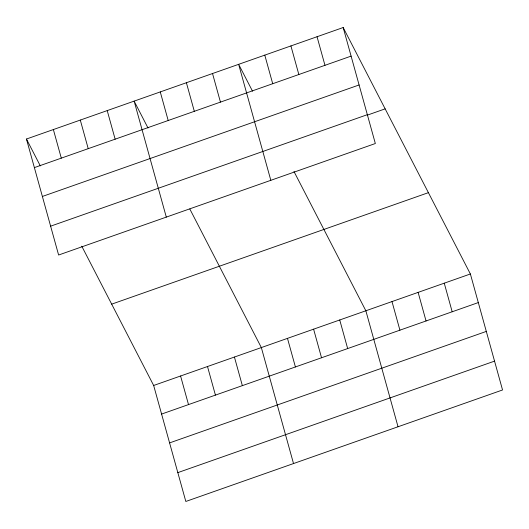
<?xml version="1.0" encoding="UTF-8"?>
<svg xmlns="http://www.w3.org/2000/svg" width="529" height="529" viewBox="0 0 529 529"><rect width="100%" height="100%" fill="white"/><g stroke="black" fill="none" stroke-linecap="round" stroke-linejoin="round"><path stroke-width="0.79" d="M343.176 27.534L375.339 143.524L58.62 255.018L26.45 139.028L343.176 27.534L470.38 273.982L502.55 389.972L185.824 501.466L153.661 385.476L81.764 246.19M34.378 167.614L351.104 56.12M42.38 196.457L359.098 84.964M50.619 226.174L367.344 114.681M367.476 115.084L385.152 108.862M111.679 304.149L428.404 192.655M153.661 385.476L470.38 273.982M161.59 414.068L478.309 302.575M169.584 442.905L486.31 331.412M177.83 472.622L494.549 361.128M252.525 91.2L238.652 64.326L270.822 180.316M293.972 171.489L365.863 310.774L398.033 426.764M148.008 127.992L134.135 101.118L166.304 217.108M189.812 208.981L261.346 347.566L293.516 463.556M26.45 139.028L40.323 165.901M444.254 283.18L452.183 311.773M418.122 292.378L426.05 320.971M391.996 301.576L399.924 330.169M317.043 36.732L324.971 65.318M290.917 45.93L298.845 74.516M339.737 319.972L347.665 348.565M264.784 55.128L272.713 83.714M313.604 329.17L321.533 357.763M287.478 338.368L295.407 366.961M212.526 73.524L220.454 102.11M186.393 82.722L194.322 111.315M234.426 357.049L242.355 385.634M160.267 91.92L168.196 120.513M207.5 366.524L215.429 395.11M107.215 110.594L115.143 139.187M180.581 376L188.509 404.586M80.296 120.076L88.224 148.662M53.369 129.552L61.298 158.138"/></g></svg>
